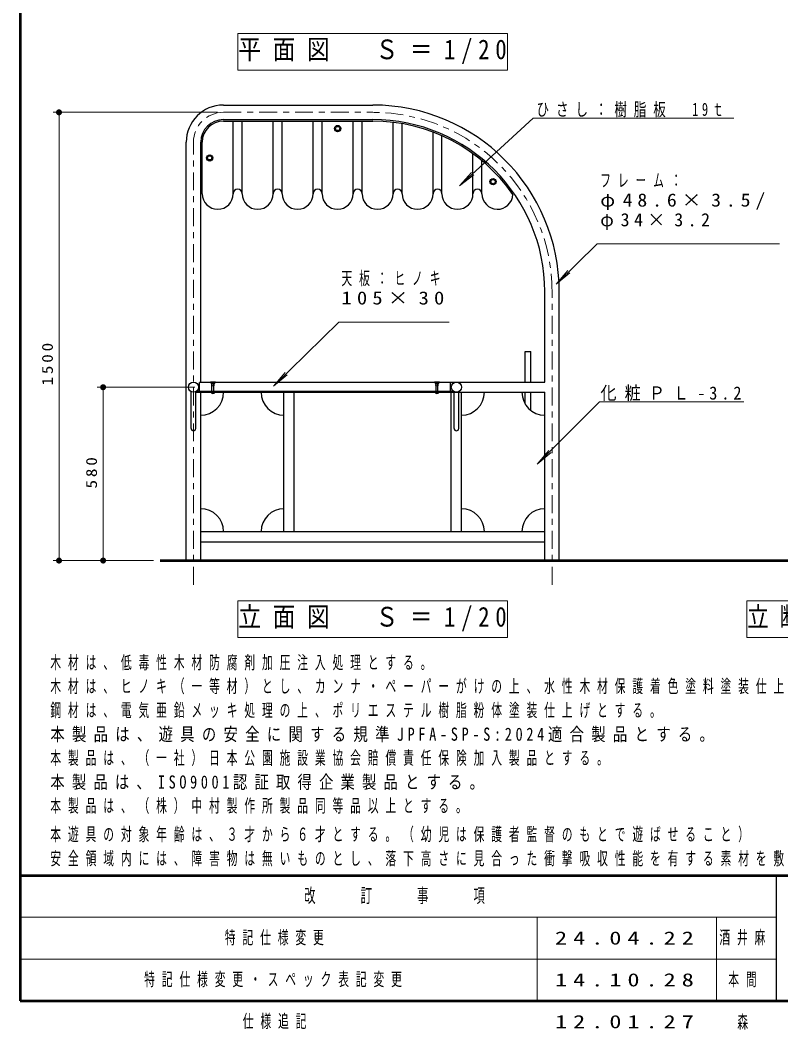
# Model space of a CAD drawing. Units: millimetres on the paper, scale 1:20. Extents: x -365 to 0, y -5 to 257.
# Drawn here: x -365 to -237.7, y -4.8 to 164.1 of the extents above; entities that cross this region are included whole.
import ezdxf
from ezdxf.enums import TextEntityAlignment as Align

# ---------------------------------------------------------------- set-up
doc = ezdxf.new("R2010")
doc.units = ezdxf.units.MM
doc.linetypes.add('USER2', pattern=[6, 3, -1, 1, -1])
doc.layers.add('LY_1', color=7, linetype='Continuous', lineweight=25)
doc.styles.add('ＭＳ ゴシック', font='')
doc.styles.get('ＭＳ ゴシック').set_extended_font_data('MS Gothic')

# ---------------------------------------------------------------- blocks, each defined once
blk = doc.blocks.new('filled_dot')
at = {"color": 0, "linetype": 'Continuous', "lineweight": -2, "const_width": 1.25}
blk.add_lwpolyline([(-0.625, 0, 1), (0.625, 0, 1)], format="xyb", close=True, dxfattribs=at)

msp = doc.modelspace()

# ---------------------------------------------------------------- linework, layer by layer
at = {"layer": 'LY_1', "lineweight": 50}
for p, q in [((-365, 257), (-365, 0)), ((-341.581, 73.674), (-23.06, 73.674)), ((-365, 21), (0, 21)), ((-365, 0), (0, 0))]:
    msp.add_line(p, q, dxfattribs=at)
at = {"layer": 'LY_1', "lineweight": 13}
for p, q in [((-328.575, 161.879), (-328.575, 155.739)), ((-283.435, 161.879), (-328.575, 161.879)), ((-283.435, 155.739), (-283.435, 161.879)), ((-328.575, 155.739), (-283.435, 155.739)), ((-332.005, 148.674), (-359.505, 148.674)), ((-358.505, 73.674), (-358.505, 148.674)), ((-279.151, 147.684), (-291.492, 136.399)), ((-279.151, 147.684), (-245.587, 147.684)), ((-291.492, 136.399), (-289.463, 138.609)), ((-291.492, 136.399), (-289.11, 138.223)), ((-268.446, 126.652), (-275.335, 119.913)), ((-268.446, 126.652), (-237.935, 126.652)), ((-275.335, 119.913), (-273.381, 122.19)), ((-275.335, 119.913), (-273.016, 121.816)), ((-311.678, 113.568), (-322.63, 102.849)), ((-311.678, 113.568), (-293.233, 113.568)), ((-322.63, 102.849), (-320.677, 105.127)), ((-322.63, 102.849), (-320.311, 104.753)), ((-333.08, 103.584), (-333.18, 103.559)), ((-333.18, 103.559), (-332.33, 103.559)), ((-333.18, 103.559), (-333.18, 103.484)), ((-333.08, 103.584), (-332.43, 103.584)), ((-333.073, 103.459), (-333.073, 103.359)), ((-333.073, 103.359), (-332.998, 103.284)), ((-332.998, 103.284), (-332.995, 103.284)), ((-332.98, 103.269), (-332.98, 102.909)), ((-332.905, 103.334), (-332.755, 103.421)), ((-332.905, 103.334), (-332.905, 102.884)), ((-332.88, 103.349), (-332.88, 102.884)), ((-332.755, 103.421), (-332.605, 103.334)), ((-332.63, 103.349), (-332.63, 102.884)), ((-332.605, 103.334), (-332.605, 102.884)), ((-332.545, 103.134), (-332.53, 103.137)), ((-332.545, 103.134), (-332.545, 102.984)), ((-332.53, 103.269), (-332.53, 103.137)), ((-332.515, 103.284), (-332.511, 103.284)), ((-332.436, 103.359), (-332.511, 103.284)), ((-332.436, 103.459), (-332.436, 103.359)), ((-332.43, 103.584), (-332.33, 103.559)), ((-332.33, 103.559), (-332.33, 103.484)), ((-295.58, 103.584), (-295.68, 103.559)), ((-294.83, 103.559), (-295.68, 103.559)), ((-295.68, 103.559), (-295.68, 103.484)), ((-294.93, 103.584), (-295.58, 103.584)), ((-295.573, 103.459), (-295.573, 103.359)), ((-295.573, 103.359), (-295.498, 103.284)), ((-295.495, 103.284), (-295.498, 103.284)), ((-295.48, 103.269), (-295.48, 103.137)), ((-295.465, 103.134), (-295.48, 103.137)), ((-295.465, 103.134), (-295.465, 102.984)), ((-295.255, 103.421), (-295.405, 103.334)), ((-295.405, 103.334), (-295.405, 102.884)), ((-295.38, 103.349), (-295.38, 102.884)), ((-295.105, 103.334), (-295.255, 103.421)), ((-295.13, 103.349), (-295.13, 102.884)), ((-295.105, 103.334), (-295.105, 102.884)), ((-295.03, 103.269), (-295.03, 102.909)), ((-295.011, 103.284), (-295.015, 103.284)), ((-294.936, 103.359), (-295.011, 103.284)), ((-294.936, 103.459), (-294.936, 103.359)), ((-294.93, 103.584), (-294.83, 103.559)), ((-294.83, 103.559), (-294.83, 103.484)), ((-335.79, 102.674), (-352.125, 102.674)), ((-351.125, 73.674), (-351.125, 102.674)), ((-332.955, 102.884), (-332.98, 102.909)), ((-332.955, 102.884), (-332.555, 102.884)), ((-332.555, 102.884), (-332.53, 102.909)), ((-332.545, 102.984), (-332.53, 102.982)), ((-332.53, 102.982), (-332.53, 102.909)), ((-295.465, 102.984), (-295.48, 102.982)), ((-295.48, 102.982), (-295.48, 102.909)), ((-295.455, 102.884), (-295.48, 102.909)), ((-295.055, 102.884), (-295.455, 102.884)), ((-295.055, 102.884), (-295.03, 102.909)), ((-268.066, 100.223), (-278.47, 89.818)), ((-268.066, 100.223), (-243.906, 100.223)), ((-278.47, 89.818), (-276.542, 92.116)), ((-278.47, 89.818), (-276.172, 91.747)), ((-342.69, 73.674), (-359.505, 73.674)), ((-344.505, 73.674), (-352.125, 73.674)), ((-328.575, 66.944), (-328.575, 60.804)), ((-283.435, 66.944), (-328.575, 66.944)), ((-283.435, 60.804), (-283.435, 66.944)), ((-243.394, 66.944), (-243.394, 60.804)), ((-193.754, 66.944), (-243.394, 66.944)), ((-328.575, 60.804), (-283.435, 60.804)), ((-243.394, 60.804), (-193.754, 60.804)), ((-365, 14), (-238.5, 14)), ((-278.5, 14), (-278.5, 0)), ((-248.5, 14), (-248.5, 0)), ((-365, 7), (-238.5, 7))]:
    msp.add_line(p, q, dxfattribs=at)
at = {"layer": 'LY_1'}
for p, q in [((-331.005, 149.889), (-306.005, 149.889)), ((-331.005, 147.459), (-306.005, 147.459)), ((-331.005, 147.209), (-306.005, 147.209)), ((-329.352, 135.053), (-329.352, 147.209)), ((-327.852, 135.053), (-327.852, 147.209)), ((-322.665, 135.053), (-322.665, 147.209)), ((-321.165, 135.053), (-321.165, 147.209)), ((-315.977, 135.053), (-315.977, 147.209)), ((-314.477, 135.053), (-314.477, 147.209)), ((-309.29, 135.053), (-309.29, 147.209)), ((-307.79, 135.053), (-307.79, 147.209)), ((-302.602, 135.053), (-302.602, 147.006)), ((-301.102, 135.053), (-301.102, 146.785)), ((-295.915, 135.053), (-295.915, 145.366)), ((-337.22, 73.674), (-337.22, 143.674)), ((-334.79, 103.484), (-334.79, 143.674)), ((-334.54, 135.053), (-334.54, 143.674)), ((-294.415, 135.053), (-294.415, 144.749)), ((-289.227, 135.053), (-289.227, 141.756)), ((-287.727, 135.053), (-287.727, 140.587)), ((-277.22, 103.524), (-277.22, 118.674)), ((-274.79, 73.674), (-274.79, 118.674)), ((-280.505, 103.524), (-280.505, 108.674)), ((-280.505, 108.674), (-279.555, 108.674)), ((-279.555, 103.524), (-279.555, 108.674)), ((-335.005, 101.984), (-335.005, 103.484)), ((-293.005, 103.484), (-335.005, 103.484)), ((-334.79, 103.524), (-277.22, 103.524)), ((-332.605, 103.324), (-332.905, 103.324)), ((-332.905, 101.824), (-332.905, 103.324)), ((-332.605, 101.824), (-332.605, 103.324)), ((-295.405, 103.324), (-295.105, 103.324)), ((-295.405, 101.824), (-295.405, 103.324)), ((-295.105, 101.824), (-295.105, 103.324)), ((-293.005, 101.984), (-293.005, 103.484)), ((-336.405, 95.791), (-336.405, 101.924)), ((-335.605, 95.791), (-335.605, 101.924)), ((-292.501, 101.984), (-335.508, 101.984)), ((-335.508, 101.824), (-335.508, 101.984)), ((-335.508, 101.824), (-277.22, 101.824)), ((-334.79, 73.674), (-334.79, 101.824)), ((-332.008, 101.824), (-332.008, 101.984)), ((-320.855, 78.524), (-320.855, 101.824)), ((-319.155, 78.524), (-319.155, 101.824)), ((-296.001, 101.824), (-296.001, 101.984)), ((-292.855, 78.524), (-292.855, 101.824)), ((-292.501, 101.824), (-292.501, 101.984)), ((-292.405, 95.791), (-292.405, 101.924)), ((-291.605, 95.791), (-291.605, 101.924)), ((-291.155, 78.524), (-291.155, 101.824)), ((-280.505, 99.865), (-280.505, 101.824)), ((-279.555, 98.795), (-279.555, 101.824)), ((-277.22, 73.674), (-277.22, 101.824)), ((-334.79, 78.524), (-277.22, 78.524)), ((-334.79, 76.824), (-277.22, 76.824)), ((-238.5, 21), (-238.5, 0))]:
    msp.add_line(p, q, dxfattribs=at)
at = {"layer": 'LY_1', "linetype": 'USER2', "lineweight": 13}
for p, q in [((-331.005, 148.674), (-306.005, 148.674)), ((-336.005, 69.63), (-336.005, 143.674)), ((-276.005, 69.63), (-276.005, 118.674))]:
    msp.add_line(p, q, dxfattribs=at)
at = {"layer": 'LY_1'}
for centre, radius in [((-311.879, 145.959), 0.525), ((-311.879, 145.959), 0.35), ((-333.29, 141.049), 0.525), ((-333.29, 141.049), 0.35), ((-285.867, 137.085), 0.525), ((-285.867, 137.085), 0.35), ((-336.005, 102.674), 0.85), ((-292.005, 102.674), 0.85)]:
    msp.add_circle(centre, radius, dxfattribs=at)
for centre, radius, start, end in [((-331.005, 143.674), 6.215, 90, 180), ((-306.005, 118.674), 31.215, 0, 90), ((-331.005, 143.674), 3.785, 90, 180), ((-331.005, 143.674), 3.535, 90, 180), ((-306.005, 118.674), 28.785, 0, 90), ((-306.005, 118.674), 28.535, 34.69463, 90), ((-328.602, 135.053), 0.75, 0, 180), ((-321.915, 135.053), 0.75, 0, 180), ((-315.227, 135.053), 0.75, 0, 180), ((-308.54, 135.053), 0.75, 0, 180), ((-301.852, 135.053), 0.75, 0, 180), ((-295.165, 135.053), 0.75, 0, 180), ((-288.477, 135.053), 0.75, 0, 180), ((-331.946, 135.053), 2.594, 180, 0), ((-325.258, 135.053), 2.594, 180, 0), ((-318.571, 135.053), 2.594, 180, 0), ((-311.883, 135.053), 2.594, 180, 0), ((-305.196, 135.053), 2.594, 180, 0), ((-298.508, 135.053), 2.594, 180, 0), ((-291.821, 135.053), 2.594, 180, 0), ((-285.133, 135.053), 2.594, 180, 356.98205), ((-334.79, 101.824), 3.825, 270, 0), ((-332.755, 102.063), 0.424, 214.2807, 325.7193), ((-320.855, 101.824), 3.825, 180, 270), ((-295.255, 102.063), 0.424, 214.2807, 325.7193), ((-291.155, 101.824), 3.825, 270, 0), ((-277.22, 101.824), 3.825, 180, 270), ((-336.005, 95.791), 0.4, 180, 0), ((-292.005, 95.791), 0.4, 180, 0), ((-334.79, 78.524), 3.825, 0, 90), ((-320.855, 78.524), 3.825, 90, 180), ((-291.155, 78.524), 3.825, 0, 90), ((-277.22, 78.524), 3.825, 90, 180)]:
    msp.add_arc(centre, radius, start, end, dxfattribs=at)
at = {"layer": 'LY_1', "linetype": 'USER2', "lineweight": 13}
for centre, radius, start, end in [((-331.005, 143.674), 5, 90, 180), ((-306.005, 118.674), 30, 0, 90)]:
    msp.add_arc(centre, radius, start, end, dxfattribs=at)
at = {"layer": 'LY_1', "lineweight": 13}
for centre, radius, start, end in [((-333.098, 103.459), 0.025, 0, 90), ((-332.995, 103.269), 0.015, 0, 90), ((-332.515, 103.269), 0.015, 90, 180), ((-332.411, 103.459), 0.025, 90, 180), ((-295.598, 103.459), 0.025, 0, 90), ((-295.495, 103.269), 0.015, 0, 90), ((-295.015, 103.269), 0.015, 90, 180), ((-294.911, 103.459), 0.025, 90, 180)]:
    msp.add_arc(centre, radius, start, end, dxfattribs=at)

# ---------------------------------------------------------------- block references
at = {"layer": 'LY_1', "lineweight": 13, "xscale": 0.4, "yscale": 0.4}
for p, rotation in [((-358.505, 148.674), 270), ((-351.125, 102.674), 270), ((-358.505, 73.674), 90), ((-351.125, 73.674), 90)]:
    msp.add_blockref('filled_dot', p, dxfattribs=dict(at, rotation=rotation))

# ---------------------------------------------------------------- texts
at = {"layer": 'LY_1', "style": 'ＭＳ ゴシック', "width": 0.6}
msp.add_text('森', height=2.199, dxfattribs=at).set_placement((-245, -3.5), align=Align.MIDDLE_LEFT)
at = {"layer": 'LY_1', "style": 'ＭＳ ゴシック'}
for s, insert, char_height, attachment_point in [('\\T1.5;\\W0.85;平面図\u3000Ｓ＝1/20', (-328.505, 158.809), 3.299, 4), ('\\T1.55;\\W0.7;ひさし：樹脂板\u300019ｔ', (-278.587, 147.834), 2.199, 7), ('\\T1.64;\\W0.6;フレーム：', (-267.935, 138.402), 2.199, 1), ('\\T1.5;\\W1.1;φ48.6×3.5/', (-267.935, 135.102), 2.199, 1), ('\\T1.5;φ34×3.2', (-267.935, 131.802), 2.199, 1), ('\\T1.64;\\W0.6;天板：ヒノキ', (-311.233, 122.018), 2.199, 1), ('\\T1.5;\\W1.15;105×30', (-311.233, 118.718), 2.199, 1), ('\\T1.5;\\W0.9;化粧ＰＬ-3.2', (-267.906, 100.373), 2.199, 7), ('\\T1.5;\\W0.85;立面図\u3000Ｓ＝1/20', (-328.505, 63.874), 3.299, 4), ('\\T1.5;\\W0.8;立断面図\u3000Ｓ＝1/20', (-243.324, 63.874), 3.299, 4), ('\\T1.64;\\W0.6;木材は、低毒性木材防腐剤加圧注入処理とする。', (-359.956, 55.278), 2.199, 7), ('\\T1.64;\\W0.6;木材は、ヒノキ（一等材）とし、カンナ・ペーパーがけの上、水性木材保護着色塗料塗装仕上げとする。', (-359.956, 51.278), 2.199, 7), ('\\T1.64;\\W0.6;鋼材は、電気亜鉛メッキ処理の上、ポリエステル樹脂粉体塗装仕上げとする。', (-359.956, 47.278), 2.199, 7), ('\\T1.51;\\W0.8;本製品は、遊具の安全に関する規準JPFA-SP-S:2024適合製品とする。', (-359.956, 43.278), 2.199, 7), ('\\T1.64;\\W0.6;本製品は、（一社）日本公園施設業協会賠償責任保険加入製品とする。', (-359.956, 39.278), 2.199, 7), ('\\T1.5;\\W0.8;本製品は、ISO9001認証取得企業製品とする。', (-359.956, 35.278), 2.199, 7), ('\\T1.64;\\W0.6;本製品は、（株）中村製作所製品同等品以上とする。', (-359.956, 31.278), 2.199, 7), ('\\T1.64;\\W0.6;本遊具の対象年齢は、３才から６才とする。（幼児は保護者監督のもとで遊ばせること）', (-359.956, 26.5), 2.199, 7), ('\\T1.64;\\W0.6;安全領域内には、障害物は無いものとし、落下高さに見合った衝撃吸収性能を有する素材を敷設すること。', (-359.956, 22.5), 2.199, 7), ('\\T1.64;\\W0.6;改\u3000\u3000訂\u3000\u3000事\u3000\u3000項', (-301.75, 17.5), 2.346, 5), ('\\T1.64;\\W0.6;特記仕様変更', (-330.75, 10.5), 2.199, 4), ('\\T1.64;\\W0.6;酒井麻', (-248, 10.5), 2.199, 4), ('\\T1.5;\\W1.35;24.04.22', (-275.5, 10.5), 2.199, 4), ('\\T1.64;\\W0.6;特記仕様変更・スペック表記変更', (-344.25, 3.5), 2.199, 4), ('\\T1.5;\\W1.35;14.10.28', (-275.5, 3.5), 2.199, 4), ('\\T1.64;\\W0.6;本間', (-246.5, 3.5), 2.199, 4), ('\\T1.64;\\W0.6;仕様追記', (-327.75, -3.5), 2.199, 4), ('\\T1.5;\\W1.35;12.01.27', (-275.5, -3.5), 2.199, 4)]:
    msp.add_mtext(s, dxfattribs=dict(at, insert=insert, char_height=char_height, attachment_point=attachment_point))
at = {"layer": 'LY_1', "char_height": 1.833, "attachment_point": 8, "rotation": 90, "style": 'ＭＳ ゴシック'}
for s, insert in [('\\T1.33;\\W1.15;1500', (-359.505, 106.767)), ('\\T1.33;\\W1.15;580', (-352.125, 88.589))]:
    msp.add_mtext(s, dxfattribs=dict(at, insert=insert))

doc.saveas('drawing.dxf')
